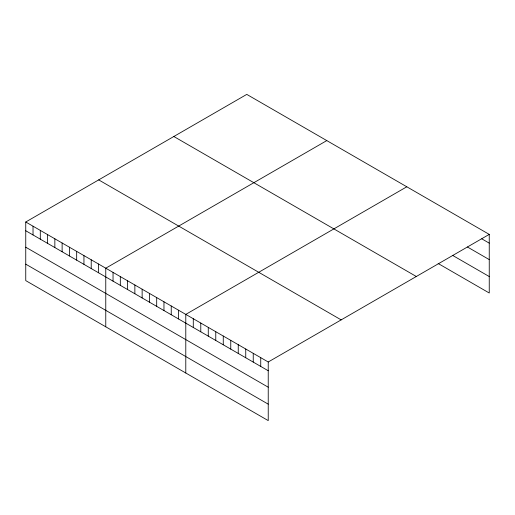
<?xml version="1.0" encoding="UTF-8"?>
<svg xmlns="http://www.w3.org/2000/svg" width="515" height="515" viewBox="0 0 515 515"><rect width="100%" height="100%" fill="white"/><g stroke="black" fill="none" stroke-linecap="round" stroke-linejoin="round"><path stroke-width="0.77" d="M25.75 221.997L268.231 361.994L268.231 420.607L25.75 280.611L25.75 221.997L246.769 94.393L489.25 234.389L489.25 293.003L438.149 263.5M326.787 140.595L105.768 268.193L105.768 326.806M406.805 186.791L185.786 314.395L185.786 373.008M268.231 361.994L489.25 234.389M481.757 238.818L489.25 243.144M467.446 247.007L489.25 259.599M452.46 255.305L489.25 276.549M173.832 136.501L416.313 276.497M98.687 179.889L341.168 319.886M25.75 230.752L268.231 370.748M25.75 247.206L268.231 387.203M25.75 264.156L268.231 404.153M260.738 357.668L260.738 366.416M253.245 353.341L253.245 362.09M245.745 349.009L245.745 357.764M238.252 344.683L238.252 353.438M230.759 340.357L230.759 349.112M223.265 336.031L223.265 344.786M215.766 331.705L215.766 340.454M208.272 327.379L208.272 336.128M200.779 323.047L200.779 331.802M193.286 318.721L193.286 327.476M178.512 310.197L178.512 318.946M171.238 305.994L171.238 314.749M163.963 301.796L163.963 310.545M156.689 297.593L156.689 306.348M149.414 293.396L149.414 302.151M142.14 289.198L142.14 297.947M134.866 284.995L134.866 293.75M127.591 280.797L127.591 289.546M120.317 276.594L120.317 285.349M113.043 272.396L113.043 281.151M98.494 263.995L98.494 272.75M91.219 259.798L91.219 268.547M83.945 255.595L83.945 264.35M76.671 251.397L76.671 260.146M69.396 247.194L69.396 255.949M62.122 242.996L62.122 251.751M54.848 238.799L54.848 247.548M47.573 234.595L47.573 243.35M40.299 230.398L40.299 239.147M33.024 226.194L33.024 234.949"/></g></svg>
